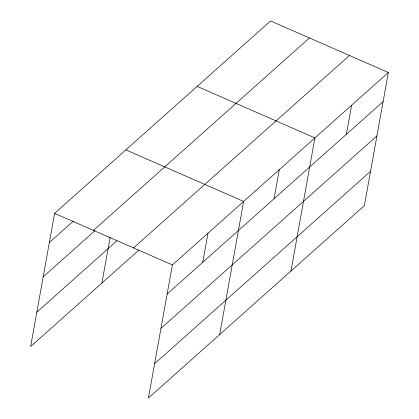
<?xml version="1.0" encoding="UTF-8"?>
<svg xmlns="http://www.w3.org/2000/svg" width="419" height="419" viewBox="0 0 419 419"><rect width="100%" height="100%" fill="white"/><g stroke="black" fill="none" stroke-linecap="round" stroke-linejoin="round"><path stroke-width="0.63" d="M388.35 72.482L172.377 264.923L148.42 398.05L364.394 205.609L388.35 72.482L270.58 20.95L54.606 213.391L30.65 346.518L139.024 249.954M101.922 283.014L110.181 237.107M202.775 262.278L208.007 233.174M219.692 334.545L243.643 201.419L125.878 149.887M274.047 198.768L279.279 169.664M290.964 271.041L314.915 137.914L197.15 86.382M346.398 134.3L351.635 105.2M49.369 242.496L73.288 221.18M93.468 230.398L309.442 37.956M43.194 276.823L94.935 230.717M36.83 312.192L116.885 240.857M133.509 247.917L349.483 55.476M167.139 294.028L383.113 101.587M160.959 328.355L376.938 135.913M154.595 363.723L370.574 171.282M54.606 213.391L172.377 264.923"/></g></svg>
